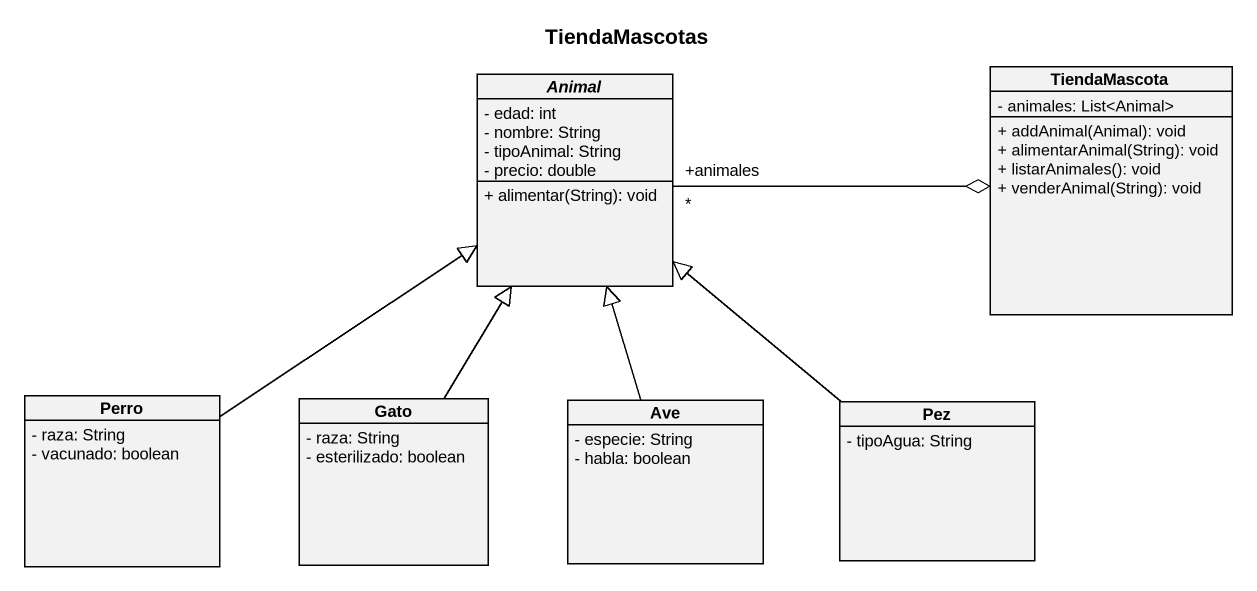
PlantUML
@startuml
title TiendaMascotas
hide circle
hide empty members
skinparam classAttributeIconSize 0
abstract class Animal {
  - edad: int
  - nombre: String
  - tipoAnimal: String
  - precio: double
  + alimentar(String): void
}
class TiendaMascota {
  - animales: List<Animal>
  + addAnimal(Animal): void
  + alimentarAnimal(String): void
  + listarAnimales(): void
  + venderAnimal(String): void
}
class Perro {
  - raza: String
  - vacunado: boolean
}
class Gato {
  - raza: String
  - esterilizado: boolean
}
class Ave {
  - especie: String
  - habla: boolean
}
class Pez {
  - tipoAgua: String
}
Animal "+animales\n*" -right-o TiendaMascota
Perro -up-|> Animal
Gato -up-|> Animal
Ave -up-|> Animal
Pez -up-|> Animal
@enduml
